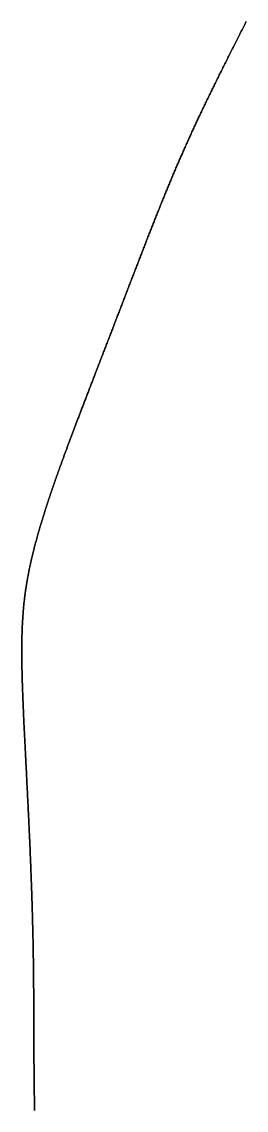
# Model space of a CAD drawing. Header units: inches. Extents: x 130170 to 284068, y 377793 to 804530.
# Drawn here: x 260670.1 to 260680.9, y 746714.1 to 746766.7 of the extents above; entities that cross this region are included whole.
import ezdxf

# ---------------------------------------------------------------- set-up
doc = ezdxf.new("R2010")
doc.units = ezdxf.units.IN
doc.header["$MEASUREMENT"] = 0
doc.layers.add('muni_il', color=7, linetype='Continuous')

msp = doc.modelspace()

# ---------------------------------------------------------------- linework, layer by layer
at = {"layer": 'muni_il'}
for points in [[(260670.714, 746714.066), (260670.714, 746714.133), (260670.713, 746714.199), (260670.712, 746714.264), (260670.711, 746714.329), (260670.71, 746714.393), (260670.709, 746714.457), (260670.708, 746714.52), (260670.708, 746714.583), (260670.707, 746714.645), (260670.706, 746714.707), (260670.705, 746714.768), (260670.704, 746714.829), (260670.704, 746714.889), (260670.703, 746714.949), (260670.702, 746715.009), (260670.701, 746715.068), (260670.701, 746715.126), (260670.7, 746715.185), (260670.699, 746715.243), (260670.699, 746715.3), (260670.698, 746715.358), (260670.697, 746715.415), (260670.697, 746715.471), (260670.696, 746715.528), (260670.695, 746715.584), (260670.695, 746715.64), (260670.694, 746715.696), (260670.694, 746715.751), (260670.693, 746715.806), (260670.693, 746715.861), (260670.692, 746715.916), (260670.692, 746715.97), (260670.691, 746716.025), (260670.691, 746716.079), (260670.69, 746716.133), (260670.69, 746716.187), (260670.689, 746716.241), (260670.689, 746716.294), (260670.688, 746716.348), (260670.688, 746716.401), (260670.688, 746716.455), (260670.687, 746716.508), (260670.687, 746716.561), (260670.687, 746716.614), (260670.686, 746716.667), (260670.686, 746716.719), (260670.686, 746716.772), (260670.685, 746716.825), (260670.685, 746716.878), (260670.685, 746716.93), (260670.684, 746716.983), (260670.684, 746717.035), (260670.684, 746717.088), (260670.683, 746717.141), (260670.683, 746717.193), (260670.683, 746717.246), (260670.683, 746717.298), (260670.683, 746717.351), (260670.682, 746717.403), (260670.682, 746717.455), (260670.682, 746717.508), (260670.682, 746717.561), (260670.681, 746717.613), (260670.681, 746717.666), (260670.681, 746717.718), (260670.681, 746717.771), (260670.681, 746717.823), (260670.68, 746717.876), (260670.68, 746717.929), (260670.68, 746717.982), (260670.68, 746718.035), (260670.68, 746718.088), (260670.68, 746718.14), (260670.679, 746718.193), (260670.679, 746718.247), (260670.679, 746718.3), (260670.679, 746718.353), (260670.679, 746718.406), (260670.679, 746718.46), (260670.678, 746718.513), (260670.678, 746718.567), (260670.678, 746718.62), (260670.678, 746718.674), (260670.678, 746718.728), (260670.678, 746718.781), (260670.677, 746718.835), (260670.677, 746718.89), (260670.677, 746718.944), (260670.677, 746718.998), (260670.676, 746719.052), (260670.676, 746719.107), (260670.676, 746719.161), (260670.676, 746719.216), (260670.676, 746719.271), (260670.675, 746719.326), (260670.675, 746719.381), (260670.675, 746719.436), (260670.674, 746719.491), (260670.674, 746719.547), (260670.674, 746719.602), (260670.674, 746719.658), (260670.673, 746719.714), (260670.673, 746719.77), (260670.673, 746719.826), (260670.672, 746719.883), (260670.672, 746719.939), (260670.671, 746719.996), (260670.671, 746720.052), (260670.671, 746720.109), (260670.67, 746720.166), (260670.67, 746720.223), (260670.669, 746720.281), (260670.669, 746720.338), (260670.668, 746720.396), (260670.668, 746720.454), (260670.667, 746720.512), (260670.667, 746720.57), (260670.666, 746720.629), (260670.665, 746720.687), (260670.665, 746720.746), (260670.664, 746720.805), (260670.663, 746720.864), (260670.663, 746720.923), (260670.662, 746720.983), (260670.661, 746721.043), (260670.66, 746721.102), (260670.66, 746721.163), (260670.659, 746721.223), (260670.658, 746721.283), (260670.657, 746721.344), (260670.656, 746721.405), (260670.655, 746721.466), (260670.654, 746721.527), (260670.653, 746721.589), (260670.652, 746721.65), (260670.651, 746721.713), (260670.65, 746721.775), (260670.649, 746721.837), (260670.648, 746721.899), (260670.647, 746721.962), (260670.646, 746722.025), (260670.645, 746722.089), (260670.644, 746722.152), (260670.642, 746722.216), (260670.641, 746722.28), (260670.64, 746722.344), (260670.638, 746722.408), (260670.637, 746722.472), (260670.636, 746722.537), (260670.634, 746722.602), (260670.633, 746722.667), (260670.631, 746722.733), (260670.63, 746722.798), (260670.628, 746722.864), (260670.627, 746722.93), (260670.625, 746722.997), (260670.623, 746723.063), (260670.622, 746723.13), (260670.62, 746723.197), (260670.618, 746723.264), (260670.616, 746723.331), (260670.615, 746723.399), (260670.613, 746723.466), (260670.611, 746723.534), (260670.609, 746723.603), (260670.607, 746723.671), (260670.605, 746723.74), (260670.603, 746723.808), (260670.601, 746723.877), (260670.599, 746723.946), (260670.597, 746724.016), (260670.595, 746724.085), (260670.593, 746724.155), (260670.591, 746724.225), (260670.588, 746724.295), (260670.586, 746724.365), (260670.584, 746724.436), (260670.581, 746724.507), (260670.579, 746724.577), (260670.577, 746724.648), (260670.574, 746724.72), (260670.572, 746724.791), (260670.569, 746724.862), (260670.567, 746724.934), (260670.564, 746725.006), (260670.562, 746725.078), (260670.559, 746725.15), (260670.556, 746725.222), (260670.554, 746725.294), (260670.551, 746725.367), (260670.549, 746725.439), (260670.546, 746725.512), (260670.543, 746725.585), (260670.54, 746725.658), (260670.537, 746725.731), (260670.535, 746725.804), (260670.532, 746725.877), (260670.529, 746725.951), (260670.526, 746726.024), (260670.523, 746726.097), (260670.52, 746726.171), (260670.517, 746726.245), (260670.514, 746726.318), (260670.511, 746726.392), (260670.508, 746726.466), (260670.505, 746726.54), (260670.501, 746726.614), (260670.498, 746726.688), (260670.495, 746726.762), (260670.492, 746726.836), (260670.489, 746726.91), (260670.486, 746726.984), (260670.482, 746727.058), (260670.479, 746727.133), (260670.476, 746727.207), (260670.472, 746727.281), (260670.469, 746727.355), (260670.466, 746727.429), (260670.462, 746727.503), (260670.459, 746727.577), (260670.456, 746727.652), (260670.452, 746727.726), (260670.449, 746727.8), (260670.445, 746727.874), (260670.442, 746727.948), (260670.439, 746728.021), (260670.435, 746728.095), (260670.432, 746728.169), (260670.428, 746728.243), (260670.425, 746728.316), (260670.421, 746728.39), (260670.418, 746728.463), (260670.414, 746728.536), (260670.411, 746728.61), (260670.407, 746728.683), (260670.403, 746728.756), (260670.4, 746728.829), (260670.396, 746728.902), (260670.393, 746728.974), (260670.389, 746729.047), (260670.386, 746729.119), (260670.382, 746729.192), (260670.378, 746729.264), (260670.375, 746729.336), (260670.371, 746729.408), (260670.368, 746729.479), (260670.364, 746729.551), (260670.361, 746729.622), (260670.357, 746729.693), (260670.353, 746729.764), (260670.35, 746729.835), (260670.346, 746729.906), (260670.343, 746729.977), (260670.339, 746730.047), (260670.336, 746730.117), (260670.332, 746730.187), (260670.329, 746730.257), (260670.325, 746730.326), (260670.321, 746730.395), (260670.318, 746730.464), (260670.315, 746730.533), (260670.311, 746730.602), (260670.308, 746730.67), (260670.304, 746730.739), (260670.301, 746730.807), (260670.297, 746730.874), (260670.294, 746730.942), (260670.29, 746731.009), (260670.287, 746731.076), (260670.284, 746731.143), (260670.28, 746731.209), (260670.277, 746731.276), (260670.274, 746731.342), (260670.27, 746731.407), (260670.267, 746731.473), (260670.264, 746731.538), (260670.26, 746731.603), (260670.257, 746731.668), (260670.254, 746731.732), (260670.251, 746731.796), (260670.247, 746731.86), (260670.244, 746731.924), (260670.241, 746731.987), (260670.238, 746732.05), (260670.235, 746732.113), (260670.232, 746732.176), (260670.229, 746732.238), (260670.226, 746732.3), (260670.223, 746732.362), (260670.22, 746732.423), (260670.217, 746732.484), (260670.214, 746732.545), (260670.211, 746732.605), (260670.208, 746732.665), (260670.205, 746732.725), (260670.203, 746732.785), (260670.2, 746732.844), (260670.197, 746732.903), (260670.194, 746732.962), (260670.192, 746733.021), (260670.189, 746733.079), (260670.186, 746733.137), (260670.184, 746733.194), (260670.181, 746733.251), (260670.179, 746733.308), (260670.176, 746733.365), (260670.174, 746733.421), (260670.171, 746733.477), (260670.169, 746733.533), (260670.167, 746733.589), (260670.164, 746733.644), (260670.162, 746733.699), (260670.16, 746733.753), (260670.157, 746733.808), (260670.155, 746733.862), (260670.153, 746733.915), (260670.151, 746733.969), (260670.149, 746734.022), (260670.147, 746734.075), (260670.145, 746734.127), (260670.143, 746734.18), (260670.141, 746734.231), (260670.139, 746734.283), (260670.137, 746734.334), (260670.135, 746734.386), (260670.134, 746734.436), (260670.132, 746734.487), (260670.13, 746734.537), (260670.129, 746734.587), (260670.127, 746734.637), (260670.125, 746734.686), (260670.124, 746734.735), (260670.122, 746734.784), (260670.121, 746734.833), (260670.12, 746734.881), (260670.118, 746734.929), (260670.117, 746734.977), (260670.116, 746735.024), (260670.114, 746735.071), (260670.113, 746735.118), (260670.112, 746735.165), (260670.111, 746735.211), (260670.11, 746735.258), (260670.109, 746735.303), (260670.108, 746735.349), (260670.107, 746735.394), (260670.106, 746735.44), (260670.105, 746735.484), (260670.104, 746735.529), (260670.104, 746735.573), (260670.103, 746735.618), (260670.102, 746735.661), (260670.102, 746735.705), (260670.101, 746735.748), (260670.1, 746735.792), (260670.1, 746735.834), (260670.099, 746735.877), (260670.099, 746735.92), (260670.099, 746735.962), (260670.099, 746736.004), (260670.098, 746736.045), (260670.098, 746736.087), (260670.098, 746736.128), (260670.098, 746736.169), (260670.098, 746736.21), (260670.098, 746736.251), (260670.098, 746736.291), (260670.098, 746736.332), (260670.098, 746736.372), (260670.098, 746736.411), (260670.098, 746736.451), (260670.099, 746736.49), (260670.099, 746736.53), (260670.099, 746736.569), (260670.1, 746736.607), (260670.1, 746736.646), (260670.101, 746736.684), (260670.101, 746736.723), (260670.102, 746736.761), (260670.103, 746736.798), (260670.103, 746736.836), (260670.104, 746736.874), (260670.105, 746736.911), (260670.106, 746736.948), (260670.107, 746736.985), (260670.108, 746737.022), (260670.109, 746737.058), (260670.11, 746737.095), (260670.111, 746737.131), (260670.112, 746737.167), (260670.113, 746737.203), (260670.114, 746737.239), (260670.116, 746737.275), (260670.117, 746737.31), (260670.118, 746737.346), (260670.12, 746737.381), (260670.121, 746737.416), (260670.123, 746737.451), (260670.124, 746737.486), (260670.126, 746737.52), (260670.128, 746737.555), (260670.129, 746737.589), (260670.131, 746737.623), (260670.133, 746737.657), (260670.135, 746737.691), (260670.137, 746737.725), (260670.139, 746737.759), (260670.141, 746737.792), (260670.143, 746737.826), (260670.145, 746737.859), (260670.147, 746737.892), (260670.15, 746737.926), (260670.152, 746737.959), (260670.154, 746737.991), (260670.157, 746738.024), (260670.159, 746738.057), (260670.162, 746738.089), (260670.164, 746738.122), (260670.167, 746738.154), (260670.169, 746738.187), (260670.172, 746738.219), (260670.175, 746738.251), (260670.178, 746738.283), (260670.18, 746738.315), (260670.183, 746738.346), (260670.186, 746738.378), (260670.189, 746738.41), (260670.192, 746738.441), (260670.195, 746738.473), (260670.199, 746738.504), (260670.202, 746738.535), (260670.205, 746738.567), (260670.208, 746738.598), (260670.212, 746738.629), (260670.215, 746738.66), (260670.219, 746738.691), (260670.222, 746738.722), (260670.226, 746738.753), (260670.229, 746738.783), (260670.233, 746738.814), (260670.237, 746738.845), (260670.241, 746738.875), (260670.244, 746738.906), (260670.248, 746738.936), (260670.252, 746738.967), (260670.256, 746738.997), (260670.26, 746739.027), (260670.264, 746739.057), (260670.268, 746739.088), (260670.273, 746739.118), (260670.277, 746739.148), (260670.281, 746739.178), (260670.285, 746739.208), (260670.29, 746739.238), (260670.294, 746739.268), (260670.299, 746739.298), (260670.303, 746739.328), (260670.308, 746739.358), (260670.312, 746739.387), (260670.317, 746739.417), (260670.322, 746739.447), (260670.327, 746739.477), (260670.331, 746739.507), (260670.336, 746739.536), (260670.341, 746739.566), (260670.346, 746739.596), (260670.351, 746739.625), (260670.356, 746739.655), (260670.361, 746739.684), (260670.367, 746739.714), (260670.372, 746739.744), (260670.377, 746739.773), (260670.382, 746739.803), (260670.388, 746739.832), (260670.393, 746739.862), (260670.399, 746739.891), (260670.404, 746739.921), (260670.41, 746739.95), (260670.416, 746739.979), (260670.421, 746740.009), (260670.427, 746740.038), (260670.433, 746740.068), (260670.439, 746740.097), (260670.444, 746740.127), (260670.45, 746740.156), (260670.456, 746740.186), (260670.462, 746740.215), (260670.469, 746740.245), (260670.475, 746740.274), (260670.481, 746740.304), (260670.487, 746740.333), (260670.493, 746740.363), (260670.5, 746740.392), (260670.506, 746740.422), (260670.513, 746740.451), (260670.519, 746740.481), (260670.526, 746740.51), (260670.532, 746740.54), (260670.539, 746740.569), (260670.545, 746740.599), (260670.552, 746740.629), (260670.559, 746740.658), (260670.566, 746740.688), (260670.573, 746740.718), (260670.58, 746740.747), (260670.586, 746740.777), (260670.594, 746740.807), (260670.601, 746740.836), (260670.608, 746740.866), (260670.615, 746740.896), (260670.622, 746740.926), (260670.629, 746740.956), (260670.637, 746740.985), (260670.644, 746741.015), (260670.651, 746741.045), (260670.659, 746741.075), (260670.666, 746741.105), (260670.674, 746741.135), (260670.681, 746741.165), (260670.689, 746741.195), (260670.697, 746741.225), (260670.704, 746741.255), (260670.712, 746741.285), (260670.72, 746741.316), (260670.728, 746741.346), (260670.736, 746741.376), (260670.744, 746741.406), (260670.752, 746741.437), (260670.76, 746741.467), (260670.768, 746741.497), (260670.776, 746741.528), (260670.785, 746741.558), (260670.793, 746741.589), (260670.801, 746741.619), (260670.809, 746741.65), (260670.818, 746741.68), (260670.826, 746741.711), (260670.835, 746741.742), (260670.843, 746741.772), (260670.852, 746741.803), (260670.861, 746741.834), (260670.869, 746741.865), (260670.878, 746741.896), (260670.887, 746741.927), (260670.896, 746741.958), (260670.904, 746741.989), (260670.913, 746742.02), (260670.922, 746742.051), (260670.931, 746742.082), (260670.94, 746742.113), (260670.949, 746742.144), (260670.959, 746742.176), (260670.968, 746742.207), (260670.977, 746742.238), (260670.986, 746742.27), (260670.996, 746742.301), (260671.005, 746742.333), (260671.014, 746742.364), (260671.024, 746742.396), (260671.033, 746742.428), (260671.043, 746742.459), (260671.053, 746742.491), (260671.062, 746742.523), (260671.072, 746742.555), (260671.082, 746742.587), (260671.092, 746742.619), (260671.101, 746742.651), (260671.111, 746742.683), (260671.121, 746742.715), (260671.131, 746742.747), (260671.141, 746742.779), (260671.151, 746742.812), (260671.161, 746742.844), (260671.172, 746742.877), (260671.182, 746742.909), (260671.192, 746742.942), (260671.202, 746742.974), (260671.213, 746743.007), (260671.223, 746743.04), (260671.234, 746743.072), (260671.244, 746743.105), (260671.255, 746743.138), (260671.265, 746743.171), (260671.276, 746743.204), (260671.287, 746743.237), (260671.297, 746743.27), (260671.308, 746743.304), (260671.319, 746743.337), (260671.33, 746743.37), (260671.341, 746743.404), (260671.352, 746743.437), (260671.363, 746743.471), (260671.374, 746743.504), (260671.385, 746743.538), (260671.396, 746743.572), (260671.408, 746743.606), (260671.419, 746743.64), (260671.43, 746743.674), (260671.442, 746743.708), (260671.453, 746743.742), (260671.464, 746743.776), (260671.476, 746743.81), (260671.488, 746743.845), (260671.499, 746743.879), (260671.511, 746743.914), (260671.523, 746743.948), (260671.535, 746743.983), (260671.546, 746744.018), (260671.558, 746744.052), (260671.57, 746744.087), (260671.582, 746744.122), (260671.594, 746744.157), (260671.606, 746744.192), (260671.619, 746744.228), (260671.631, 746744.263), (260671.643, 746744.298), (260671.655, 746744.334), (260671.668, 746744.369), (260671.68, 746744.405), (260671.693, 746744.441), (260671.705, 746744.477), (260671.718, 746744.513), (260671.73, 746744.549), (260671.743, 746744.585), (260671.756, 746744.621), (260671.769, 746744.657), (260671.781, 746744.694), (260671.794, 746744.73), (260671.807, 746744.767), (260671.82, 746744.803), (260671.833, 746744.84), (260671.846, 746744.877), (260671.86, 746744.914), (260671.873, 746744.951), (260671.886, 746744.988), (260671.9, 746745.026), (260671.913, 746745.063), (260671.926, 746745.1), (260671.94, 746745.138), (260671.954, 746745.176), (260671.967, 746745.213), (260671.981, 746745.251), (260671.995, 746745.289), (260672.008, 746745.327), (260672.022, 746745.366), (260672.036, 746745.404), (260672.05, 746745.443), (260672.064, 746745.481), (260672.078, 746745.52), (260672.093, 746745.559), (260672.107, 746745.598), (260672.121, 746745.637), (260672.135, 746745.676), (260672.15, 746745.715), (260672.164, 746745.754), (260672.179, 746745.794), (260672.194, 746745.833), (260672.208, 746745.873), (260672.223, 746745.913), (260672.238, 746745.953), (260672.253, 746745.993), (260672.267, 746746.033), (260672.282, 746746.074), (260672.297, 746746.114), (260672.313, 746746.155), (260672.328, 746746.196), (260672.343, 746746.237), (260672.358, 746746.277), (260672.374, 746746.319), (260672.389, 746746.36), (260672.404, 746746.401), (260672.42, 746746.443), (260672.436, 746746.485), (260672.451, 746746.526), (260672.467, 746746.568), (260672.483, 746746.61), (260672.499, 746746.653), (260672.515, 746746.695), (260672.531, 746746.737), (260672.547, 746746.78), (260672.563, 746746.823), (260672.579, 746746.866), (260672.595, 746746.909), (260672.611, 746746.952), (260672.628, 746746.995), (260672.644, 746747.039), (260672.661, 746747.082), (260672.677, 746747.126), (260672.694, 746747.17), (260672.711, 746747.214), (260672.728, 746747.258), (260672.744, 746747.303), (260672.761, 746747.347), (260672.778, 746747.392), (260672.795, 746747.436), (260672.812, 746747.481), (260672.83, 746747.526), (260672.847, 746747.572), (260672.864, 746747.617), (260672.881, 746747.662), (260672.899, 746747.708), (260672.916, 746747.754), (260672.934, 746747.8), (260672.951, 746747.846), (260672.969, 746747.892), (260672.987, 746747.938), (260673.004, 746747.985), (260673.022, 746748.032), (260673.04, 746748.078), (260673.058, 746748.125), (260673.076, 746748.172), (260673.094, 746748.22), (260673.113, 746748.267), (260673.131, 746748.315), (260673.149, 746748.362), (260673.168, 746748.41), (260673.186, 746748.458), (260673.204, 746748.506), (260673.223, 746748.554), (260673.242, 746748.603), (260673.26, 746748.651), (260673.279, 746748.7), (260673.298, 746748.749), (260673.317, 746748.798), (260673.335, 746748.847), (260673.354, 746748.896), (260673.373, 746748.946), (260673.392, 746748.995), (260673.412, 746749.045), (260673.431, 746749.095), (260673.45, 746749.145), (260673.469, 746749.195), (260673.489, 746749.245), (260673.508, 746749.295), (260673.527, 746749.346), (260673.547, 746749.397), (260673.566, 746749.447), (260673.586, 746749.498), (260673.606, 746749.549), (260673.626, 746749.6), (260673.645, 746749.652), (260673.665, 746749.703), (260673.685, 746749.755), (260673.705, 746749.806), (260673.725, 746749.858), (260673.745, 746749.91), (260673.765, 746749.962), (260673.785, 746750.014), (260673.805, 746750.067), (260673.825, 746750.119), (260673.846, 746750.172), (260673.866, 746750.224), (260673.886, 746750.277), (260673.907, 746750.33), (260673.927, 746750.383), (260673.948, 746750.436), (260673.968, 746750.489), (260673.989, 746750.543), (260674.009, 746750.596), (260674.03, 746750.649), (260674.05, 746750.703), (260674.071, 746750.757), (260674.092, 746750.811), (260674.113, 746750.865), (260674.134, 746750.919), (260674.154, 746750.973), (260674.175, 746751.027), (260674.196, 746751.081), (260674.217, 746751.136), (260674.238, 746751.19), (260674.259, 746751.245), (260674.28, 746751.299), (260674.301, 746751.354), (260674.322, 746751.409), (260674.344, 746751.464), (260674.365, 746751.519), (260674.386, 746751.574), (260674.407, 746751.629), (260674.428, 746751.684), (260674.45, 746751.739), (260674.471, 746751.795), (260674.492, 746751.85), (260674.514, 746751.906), (260674.535, 746751.961), (260674.556, 746752.016), (260674.578, 746752.072), (260674.599, 746752.128), (260674.621, 746752.184), (260674.642, 746752.239), (260674.663, 746752.295), (260674.685, 746752.351), (260674.707, 746752.407), (260674.728, 746752.463), (260674.749, 746752.519), (260674.771, 746752.575), (260674.793, 746752.631), (260674.814, 746752.687), (260674.836, 746752.743), (260674.857, 746752.799), (260674.879, 746752.856), (260674.901, 746752.912), (260674.922, 746752.968), (260674.944, 746753.024), (260674.966, 746753.081), (260674.987, 746753.137), (260675.009, 746753.193), (260675.03, 746753.249), (260675.052, 746753.306), (260675.074, 746753.362), (260675.095, 746753.418), (260675.117, 746753.475), (260675.139, 746753.531), (260675.16, 746753.587), (260675.182, 746753.644), (260675.204, 746753.7), (260675.225, 746753.756), (260675.247, 746753.813), (260675.269, 746753.869), (260675.29, 746753.925), (260675.312, 746753.982), (260675.334, 746754.038), (260675.355, 746754.094), (260675.377, 746754.15), (260675.399, 746754.206), (260675.42, 746754.263), (260675.442, 746754.319), (260675.463, 746754.375), (260675.485, 746754.431), (260675.507, 746754.487), (260675.528, 746754.543), (260675.55, 746754.599), (260675.571, 746754.655), (260675.593, 746754.711), (260675.614, 746754.767), (260675.636, 746754.823), (260675.657, 746754.879), (260675.679, 746754.934), (260675.701, 746754.99), (260675.722, 746755.046), (260675.743, 746755.101), (260675.765, 746755.157), (260675.786, 746755.212), (260675.808, 746755.268), (260675.829, 746755.323), (260675.851, 746755.379), (260675.872, 746755.434), (260675.894, 746755.489), (260675.915, 746755.544), (260675.936, 746755.599), (260675.958, 746755.654), (260675.979, 746755.709), (260676, 746755.764), (260676.022, 746755.819), (260676.043, 746755.874), (260676.064, 746755.929), (260676.086, 746755.983), (260676.107, 746756.038), (260676.128, 746756.092), (260676.149, 746756.147), (260676.171, 746756.201), (260676.192, 746756.256), (260676.213, 746756.31), (260676.234, 746756.364), (260676.255, 746756.418), (260676.277, 746756.472), (260676.298, 746756.526), (260676.319, 746756.58), (260676.34, 746756.634), (260676.361, 746756.688), (260676.382, 746756.741), (260676.403, 746756.795), (260676.424, 746756.848), (260676.445, 746756.902), (260676.467, 746756.955), (260676.488, 746757.008), (260676.509, 746757.062), (260676.53, 746757.115), (260676.551, 746757.168), (260676.572, 746757.221), (260676.593, 746757.274), (260676.614, 746757.326), (260676.635, 746757.379), (260676.656, 746757.432), (260676.677, 746757.484), (260676.698, 746757.537), (260676.719, 746757.589), (260676.74, 746757.642), (260676.761, 746757.694), (260676.782, 746757.746), (260676.803, 746757.798), (260676.824, 746757.851), (260676.845, 746757.903), (260676.866, 746757.955), (260676.887, 746758.007), (260676.908, 746758.058), (260676.929, 746758.11), (260676.95, 746758.162), (260676.971, 746758.214), (260676.992, 746758.265), (260677.013, 746758.317), (260677.034, 746758.368), (260677.055, 746758.42), (260677.076, 746758.471), (260677.097, 746758.522), (260677.118, 746758.573), (260677.139, 746758.625), (260677.16, 746758.676), (260677.182, 746758.727), (260677.203, 746758.778), (260677.224, 746758.829), (260677.245, 746758.88), (260677.266, 746758.931), (260677.288, 746758.982), (260677.309, 746759.033), (260677.33, 746759.083), (260677.351, 746759.134), (260677.373, 746759.185), (260677.394, 746759.236), (260677.415, 746759.286), (260677.437, 746759.337), (260677.458, 746759.387), (260677.48, 746759.438), (260677.501, 746759.489), (260677.523, 746759.539), (260677.544, 746759.59), (260677.566, 746759.64), (260677.588, 746759.691), (260677.609, 746759.741), (260677.631, 746759.791), (260677.653, 746759.842), (260677.674, 746759.892), (260677.696, 746759.943), (260677.718, 746759.993), (260677.74, 746760.044), (260677.762, 746760.094), (260677.784, 746760.145), (260677.806, 746760.195), (260677.828, 746760.246), (260677.851, 746760.296), (260677.873, 746760.347), (260677.895, 746760.397), (260677.918, 746760.448), (260677.94, 746760.498), (260677.962, 746760.549), (260677.985, 746760.599), (260678.008, 746760.65), (260678.03, 746760.701), (260678.053, 746760.751), (260678.076, 746760.802), (260678.099, 746760.853), (260678.121, 746760.904), (260678.144, 746760.955), (260678.168, 746761.006), (260678.191, 746761.057), (260678.214, 746761.108), (260678.237, 746761.159), (260678.26, 746761.21), (260678.284, 746761.261), (260678.307, 746761.312), (260678.331, 746761.364), (260678.355, 746761.415), (260678.378, 746761.467), (260678.402, 746761.518), (260678.426, 746761.57), (260678.45, 746761.622), (260678.474, 746761.674), (260678.498, 746761.726), (260678.523, 746761.778), (260678.547, 746761.83), (260678.571, 746761.882), (260678.596, 746761.934), (260678.621, 746761.987), (260678.645, 746762.039), (260678.67, 746762.092), (260678.695, 746762.145), (260678.72, 746762.197), (260678.745, 746762.25), (260678.77, 746762.303), (260678.796, 746762.357), (260678.821, 746762.41), (260678.847, 746762.463), (260678.872, 746762.517), (260678.898, 746762.571), (260678.924, 746762.625), (260678.95, 746762.679), (260678.976, 746762.733), (260679.002, 746762.787), (260679.028, 746762.841), (260679.055, 746762.896), (260679.081, 746762.951), (260679.108, 746763.005), (260679.135, 746763.06), (260679.162, 746763.116), (260679.189, 746763.171), (260679.216, 746763.226), (260679.243, 746763.282), (260679.27, 746763.338), (260679.298, 746763.394), (260679.325, 746763.45), (260679.353, 746763.506), (260679.381, 746763.563), (260679.408, 746763.62), (260679.436, 746763.677), (260679.465, 746763.734), (260679.493, 746763.791), (260679.521, 746763.848), (260679.55, 746763.906), (260679.579, 746763.964), (260679.607, 746764.022), (260679.636, 746764.08), (260679.665, 746764.138), (260679.695, 746764.197), (260679.724, 746764.256), (260679.753, 746764.315), (260679.783, 746764.374), (260679.813, 746764.434), (260679.842, 746764.493), (260679.872, 746764.553), (260679.902, 746764.613), (260679.933, 746764.674), (260679.963, 746764.734), (260679.993, 746764.795), (260680.024, 746764.856), (260680.055, 746764.917), (260680.086, 746764.978), (260680.117, 746765.04), (260680.148, 746765.102), (260680.179, 746765.164), (260680.21, 746765.226), (260680.242, 746765.289), (260680.274, 746765.352), (260680.305, 746765.415), (260680.338, 746765.478), (260680.37, 746765.542), (260680.402, 746765.605), (260680.434, 746765.67), (260680.467, 746765.734), (260680.499, 746765.798), (260680.532, 746765.863), (260680.565, 746765.928), (260680.598, 746765.993), (260680.631, 746766.059), (260680.665, 746766.125), (260680.698, 746766.191), (260680.732, 746766.257), (260680.765, 746766.324), (260680.799, 746766.391), (260680.833, 746766.458), (260680.867, 746766.525), (260680.901, 746766.593), (260680.936, 746766.661)], [(260680.936, 746766.661), (260680.901, 746766.593), (260680.867, 746766.525), (260680.833, 746766.458), (260680.799, 746766.391), (260680.765, 746766.324), (260680.732, 746766.257), (260680.698, 746766.191), (260680.665, 746766.125), (260680.631, 746766.059), (260680.598, 746765.993), (260680.565, 746765.928), (260680.532, 746765.863), (260680.499, 746765.798), (260680.467, 746765.734), (260680.434, 746765.67), (260680.402, 746765.605), (260680.37, 746765.542), (260680.338, 746765.478), (260680.305, 746765.415), (260680.274, 746765.352), (260680.242, 746765.289), (260680.21, 746765.226), (260680.179, 746765.164), (260680.148, 746765.102), (260680.117, 746765.04), (260680.086, 746764.978), (260680.055, 746764.917), (260680.024, 746764.856), (260679.993, 746764.795), (260679.963, 746764.734), (260679.933, 746764.674), (260679.902, 746764.613), (260679.872, 746764.553), (260679.842, 746764.493), (260679.813, 746764.434), (260679.783, 746764.374), (260679.753, 746764.315), (260679.724, 746764.256), (260679.695, 746764.197), (260679.665, 746764.138), (260679.636, 746764.08), (260679.607, 746764.022), (260679.579, 746763.964), (260679.55, 746763.906), (260679.521, 746763.848), (260679.493, 746763.791), (260679.465, 746763.734), (260679.436, 746763.677), (260679.408, 746763.62), (260679.381, 746763.563), (260679.353, 746763.506), (260679.325, 746763.45), (260679.298, 746763.394), (260679.27, 746763.338), (260679.243, 746763.282), (260679.216, 746763.226), (260679.189, 746763.171), (260679.162, 746763.116), (260679.135, 746763.06), (260679.108, 746763.005), (260679.081, 746762.951), (260679.055, 746762.896), (260679.028, 746762.841), (260679.002, 746762.787), (260678.976, 746762.733), (260678.95, 746762.679), (260678.924, 746762.625), (260678.898, 746762.571), (260678.872, 746762.517), (260678.847, 746762.463), (260678.821, 746762.41), (260678.796, 746762.357), (260678.77, 746762.303), (260678.745, 746762.25), (260678.72, 746762.197), (260678.695, 746762.145), (260678.67, 746762.092), (260678.645, 746762.039), (260678.621, 746761.987), (260678.596, 746761.934), (260678.571, 746761.882), (260678.547, 746761.83), (260678.523, 746761.778), (260678.498, 746761.726), (260678.474, 746761.674), (260678.45, 746761.622), (260678.426, 746761.57), (260678.402, 746761.518), (260678.378, 746761.467), (260678.355, 746761.415), (260678.331, 746761.364), (260678.307, 746761.312), (260678.284, 746761.261), (260678.26, 746761.21), (260678.237, 746761.159), (260678.214, 746761.108), (260678.191, 746761.057), (260678.168, 746761.006), (260678.144, 746760.955), (260678.121, 746760.904), (260678.099, 746760.853), (260678.076, 746760.802), (260678.053, 746760.751), (260678.03, 746760.701), (260678.008, 746760.65), (260677.985, 746760.599), (260677.962, 746760.549), (260677.94, 746760.498), (260677.918, 746760.448), (260677.895, 746760.397), (260677.873, 746760.347), (260677.851, 746760.296), (260677.828, 746760.246), (260677.806, 746760.195), (260677.784, 746760.145), (260677.762, 746760.094), (260677.74, 746760.044), (260677.718, 746759.993), (260677.696, 746759.943), (260677.674, 746759.892), (260677.653, 746759.842), (260677.631, 746759.791), (260677.609, 746759.741), (260677.588, 746759.691), (260677.566, 746759.64), (260677.544, 746759.59), (260677.523, 746759.539), (260677.501, 746759.489), (260677.48, 746759.438), (260677.458, 746759.387), (260677.437, 746759.337), (260677.415, 746759.286), (260677.394, 746759.236), (260677.373, 746759.185), (260677.351, 746759.134), (260677.33, 746759.083), (260677.309, 746759.033), (260677.288, 746758.982), (260677.266, 746758.931), (260677.245, 746758.88), (260677.224, 746758.829), (260677.203, 746758.778), (260677.182, 746758.727), (260677.16, 746758.676), (260677.139, 746758.625), (260677.118, 746758.573), (260677.097, 746758.522), (260677.076, 746758.471), (260677.055, 746758.42), (260677.034, 746758.368), (260677.013, 746758.317), (260676.992, 746758.265), (260676.971, 746758.214), (260676.95, 746758.162), (260676.929, 746758.11), (260676.908, 746758.058), (260676.887, 746758.007), (260676.866, 746757.955), (260676.845, 746757.903), (260676.824, 746757.851), (260676.803, 746757.798), (260676.782, 746757.746), (260676.761, 746757.694), (260676.74, 746757.642), (260676.719, 746757.589), (260676.698, 746757.537), (260676.677, 746757.484), (260676.656, 746757.432), (260676.635, 746757.379), (260676.614, 746757.326), (260676.593, 746757.274), (260676.572, 746757.221), (260676.551, 746757.168), (260676.53, 746757.115), (260676.509, 746757.062), (260676.488, 746757.008), (260676.467, 746756.955), (260676.445, 746756.902), (260676.424, 746756.848), (260676.403, 746756.795), (260676.382, 746756.741), (260676.361, 746756.688), (260676.34, 746756.634), (260676.319, 746756.58), (260676.298, 746756.526), (260676.277, 746756.472), (260676.255, 746756.418), (260676.234, 746756.364), (260676.213, 746756.31), (260676.192, 746756.256), (260676.171, 746756.201), (260676.149, 746756.147), (260676.128, 746756.092), (260676.107, 746756.038), (260676.086, 746755.983), (260676.064, 746755.929), (260676.043, 746755.874), (260676.022, 746755.819), (260676, 746755.764), (260675.979, 746755.709), (260675.958, 746755.654), (260675.936, 746755.599), (260675.915, 746755.544), (260675.894, 746755.489), (260675.872, 746755.434), (260675.851, 746755.379), (260675.829, 746755.323), (260675.808, 746755.268), (260675.786, 746755.212), (260675.765, 746755.157), (260675.743, 746755.101), (260675.722, 746755.046), (260675.701, 746754.99), (260675.679, 746754.934), (260675.657, 746754.879), (260675.636, 746754.823), (260675.614, 746754.767), (260675.593, 746754.711), (260675.571, 746754.655), (260675.55, 746754.599), (260675.528, 746754.543), (260675.507, 746754.487), (260675.485, 746754.431), (260675.463, 746754.375), (260675.442, 746754.319), (260675.42, 746754.263), (260675.399, 746754.206), (260675.377, 746754.15), (260675.355, 746754.094), (260675.334, 746754.038), (260675.312, 746753.982), (260675.29, 746753.925), (260675.269, 746753.869), (260675.247, 746753.813), (260675.225, 746753.756), (260675.204, 746753.7), (260675.182, 746753.644), (260675.16, 746753.587), (260675.139, 746753.531), (260675.117, 746753.475), (260675.095, 746753.418), (260675.074, 746753.362), (260675.052, 746753.306), (260675.03, 746753.249), (260675.009, 746753.193), (260674.987, 746753.137), (260674.966, 746753.081), (260674.944, 746753.024), (260674.922, 746752.968), (260674.901, 746752.912), (260674.879, 746752.856), (260674.857, 746752.799), (260674.836, 746752.743), (260674.814, 746752.687), (260674.793, 746752.631), (260674.771, 746752.575), (260674.749, 746752.519), (260674.728, 746752.463), (260674.707, 746752.407), (260674.685, 746752.351), (260674.663, 746752.295), (260674.642, 746752.239), (260674.621, 746752.184), (260674.599, 746752.128), (260674.578, 746752.072), (260674.556, 746752.016), (260674.535, 746751.961), (260674.514, 746751.906), (260674.492, 746751.85), (260674.471, 746751.795), (260674.45, 746751.739), (260674.428, 746751.684), (260674.407, 746751.629), (260674.386, 746751.574), (260674.365, 746751.519), (260674.344, 746751.464), (260674.322, 746751.409), (260674.301, 746751.354), (260674.28, 746751.299), (260674.259, 746751.245), (260674.238, 746751.19), (260674.217, 746751.136), (260674.196, 746751.081), (260674.175, 746751.027), (260674.154, 746750.973), (260674.134, 746750.919), (260674.113, 746750.865), (260674.092, 746750.811), (260674.071, 746750.757), (260674.05, 746750.703), (260674.03, 746750.649), (260674.009, 746750.596), (260673.989, 746750.543), (260673.968, 746750.489), (260673.948, 746750.436), (260673.927, 746750.383), (260673.907, 746750.33), (260673.886, 746750.277), (260673.866, 746750.224), (260673.846, 746750.172), (260673.825, 746750.119), (260673.805, 746750.067), (260673.785, 746750.014), (260673.765, 746749.962), (260673.745, 746749.91), (260673.725, 746749.858), (260673.705, 746749.806), (260673.685, 746749.755), (260673.665, 746749.703), (260673.645, 746749.652), (260673.626, 746749.6), (260673.606, 746749.549), (260673.586, 746749.498), (260673.566, 746749.447), (260673.547, 746749.397), (260673.527, 746749.346), (260673.508, 746749.295), (260673.489, 746749.245), (260673.469, 746749.195), (260673.45, 746749.145), (260673.431, 746749.095), (260673.412, 746749.045), (260673.392, 746748.995), (260673.373, 746748.946), (260673.354, 746748.896), (260673.335, 746748.847), (260673.317, 746748.798), (260673.298, 746748.749), (260673.279, 746748.7), (260673.26, 746748.651), (260673.242, 746748.603), (260673.223, 746748.554), (260673.204, 746748.506), (260673.186, 746748.458), (260673.168, 746748.41), (260673.149, 746748.362), (260673.131, 746748.315), (260673.113, 746748.267), (260673.094, 746748.22), (260673.076, 746748.172), (260673.058, 746748.125), (260673.04, 746748.078), (260673.022, 746748.032), (260673.004, 746747.985), (260672.987, 746747.938), (260672.969, 746747.892), (260672.951, 746747.846), (260672.934, 746747.8), (260672.916, 746747.754), (260672.899, 746747.708), (260672.881, 746747.662), (260672.864, 746747.617), (260672.847, 746747.572), (260672.83, 746747.526), (260672.812, 746747.481), (260672.795, 746747.436), (260672.778, 746747.392), (260672.761, 746747.347), (260672.744, 746747.303), (260672.728, 746747.258), (260672.711, 746747.214), (260672.694, 746747.17), (260672.677, 746747.126), (260672.661, 746747.082), (260672.644, 746747.039), (260672.628, 746746.995), (260672.611, 746746.952), (260672.595, 746746.909), (260672.579, 746746.866), (260672.563, 746746.823), (260672.547, 746746.78), (260672.531, 746746.737), (260672.515, 746746.695), (260672.499, 746746.653), (260672.483, 746746.61), (260672.467, 746746.568), (260672.451, 746746.526), (260672.436, 746746.485), (260672.42, 746746.443), (260672.404, 746746.401), (260672.389, 746746.36), (260672.374, 746746.319), (260672.358, 746746.277), (260672.343, 746746.237), (260672.328, 746746.196), (260672.313, 746746.155), (260672.297, 746746.114), (260672.282, 746746.074), (260672.267, 746746.033), (260672.253, 746745.993), (260672.238, 746745.953), (260672.223, 746745.913), (260672.208, 746745.873), (260672.194, 746745.833), (260672.179, 746745.794), (260672.164, 746745.754), (260672.15, 746745.715), (260672.135, 746745.676), (260672.121, 746745.637), (260672.107, 746745.598), (260672.093, 746745.559), (260672.078, 746745.52), (260672.064, 746745.481), (260672.05, 746745.443), (260672.036, 746745.404), (260672.022, 746745.366), (260672.008, 746745.327), (260671.995, 746745.289), (260671.981, 746745.251), (260671.967, 746745.213), (260671.954, 746745.176), (260671.94, 746745.138), (260671.926, 746745.1), (260671.913, 746745.063), (260671.9, 746745.026), (260671.886, 746744.988), (260671.873, 746744.951), (260671.86, 746744.914), (260671.846, 746744.877), (260671.833, 746744.84), (260671.82, 746744.803), (260671.807, 746744.767), (260671.794, 746744.73), (260671.781, 746744.694), (260671.769, 746744.657), (260671.756, 746744.621), (260671.743, 746744.585), (260671.73, 746744.549), (260671.718, 746744.513), (260671.705, 746744.477), (260671.693, 746744.441), (260671.68, 746744.405), (260671.668, 746744.369), (260671.655, 746744.334), (260671.643, 746744.298), (260671.631, 746744.263), (260671.619, 746744.228), (260671.606, 746744.192), (260671.594, 746744.157), (260671.582, 746744.122), (260671.57, 746744.087), (260671.558, 746744.052), (260671.546, 746744.018), (260671.535, 746743.983), (260671.523, 746743.948), (260671.511, 746743.914), (260671.499, 746743.879), (260671.488, 746743.845), (260671.476, 746743.81), (260671.464, 746743.776), (260671.453, 746743.742), (260671.442, 746743.708), (260671.43, 746743.674), (260671.419, 746743.64), (260671.408, 746743.606), (260671.396, 746743.572), (260671.385, 746743.538), (260671.374, 746743.504), (260671.363, 746743.471), (260671.352, 746743.437), (260671.341, 746743.404), (260671.33, 746743.37), (260671.319, 746743.337), (260671.308, 746743.304), (260671.297, 746743.27), (260671.287, 746743.237), (260671.276, 746743.204), (260671.265, 746743.171), (260671.255, 746743.138), (260671.244, 746743.105), (260671.234, 746743.072), (260671.223, 746743.04), (260671.213, 746743.007), (260671.202, 746742.974), (260671.192, 746742.942), (260671.182, 746742.909), (260671.172, 746742.877), (260671.161, 746742.844), (260671.151, 746742.812), (260671.141, 746742.779), (260671.131, 746742.747), (260671.121, 746742.715), (260671.111, 746742.683), (260671.101, 746742.651), (260671.092, 746742.619), (260671.082, 746742.587), (260671.072, 746742.555), (260671.062, 746742.523), (260671.053, 746742.491), (260671.043, 746742.459), (260671.033, 746742.428), (260671.024, 746742.396), (260671.014, 746742.364), (260671.005, 746742.333), (260670.996, 746742.301), (260670.986, 746742.27), (260670.977, 746742.238), (260670.968, 746742.207), (260670.959, 746742.176), (260670.949, 746742.144), (260670.94, 746742.113), (260670.931, 746742.082), (260670.922, 746742.051), (260670.913, 746742.02), (260670.904, 746741.989), (260670.896, 746741.958), (260670.887, 746741.927), (260670.878, 746741.896), (260670.869, 746741.865), (260670.861, 746741.834), (260670.852, 746741.803), (260670.843, 746741.772), (260670.835, 746741.742), (260670.826, 746741.711), (260670.818, 746741.68), (260670.809, 746741.65), (260670.801, 746741.619), (260670.793, 746741.589), (260670.785, 746741.558), (260670.776, 746741.528), (260670.768, 746741.497), (260670.76, 746741.467), (260670.752, 746741.437), (260670.744, 746741.406), (260670.736, 746741.376), (260670.728, 746741.346), (260670.72, 746741.316), (260670.712, 746741.285), (260670.704, 746741.255), (260670.697, 746741.225), (260670.689, 746741.195), (260670.681, 746741.165), (260670.674, 746741.135), (260670.666, 746741.105), (260670.659, 746741.075), (260670.651, 746741.045), (260670.644, 746741.015), (260670.637, 746740.985), (260670.629, 746740.956), (260670.622, 746740.926), (260670.615, 746740.896), (260670.608, 746740.866), (260670.601, 746740.836), (260670.594, 746740.807), (260670.586, 746740.777), (260670.58, 746740.747), (260670.573, 746740.718), (260670.566, 746740.688), (260670.559, 746740.658), (260670.552, 746740.629), (260670.545, 746740.599), (260670.539, 746740.569), (260670.532, 746740.54), (260670.526, 746740.51), (260670.519, 746740.481), (260670.513, 746740.451), (260670.506, 746740.422), (260670.5, 746740.392), (260670.493, 746740.363), (260670.487, 746740.333), (260670.481, 746740.304), (260670.475, 746740.274), (260670.469, 746740.245), (260670.462, 746740.215), (260670.456, 746740.186), (260670.45, 746740.156), (260670.444, 746740.127), (260670.439, 746740.097), (260670.433, 746740.068), (260670.427, 746740.038), (260670.421, 746740.009), (260670.416, 746739.979), (260670.41, 746739.95), (260670.404, 746739.921), (260670.399, 746739.891), (260670.393, 746739.862), (260670.388, 746739.832), (260670.382, 746739.803), (260670.377, 746739.773), (260670.372, 746739.744), (260670.367, 746739.714), (260670.361, 746739.684), (260670.356, 746739.655), (260670.351, 746739.625), (260670.346, 746739.596), (260670.341, 746739.566), (260670.336, 746739.536), (260670.331, 746739.507), (260670.327, 746739.477), (260670.322, 746739.447), (260670.317, 746739.417), (260670.312, 746739.387), (260670.308, 746739.358), (260670.303, 746739.328), (260670.299, 746739.298), (260670.294, 746739.268), (260670.29, 746739.238), (260670.285, 746739.208), (260670.281, 746739.178), (260670.277, 746739.148), (260670.273, 746739.118), (260670.268, 746739.088), (260670.264, 746739.057), (260670.26, 746739.027), (260670.256, 746738.997), (260670.252, 746738.967), (260670.248, 746738.936), (260670.244, 746738.906), (260670.241, 746738.875), (260670.237, 746738.845), (260670.233, 746738.814), (260670.229, 746738.783), (260670.226, 746738.753), (260670.222, 746738.722), (260670.219, 746738.691), (260670.215, 746738.66), (260670.212, 746738.629), (260670.208, 746738.598), (260670.205, 746738.567), (260670.202, 746738.535), (260670.199, 746738.504), (260670.195, 746738.473), (260670.192, 746738.441), (260670.189, 746738.41), (260670.186, 746738.378), (260670.183, 746738.346), (260670.18, 746738.315), (260670.178, 746738.283), (260670.175, 746738.251), (260670.172, 746738.219), (260670.169, 746738.187), (260670.167, 746738.154), (260670.164, 746738.122), (260670.162, 746738.089), (260670.159, 746738.057), (260670.157, 746738.024), (260670.154, 746737.991), (260670.152, 746737.959), (260670.15, 746737.926), (260670.147, 746737.892), (260670.145, 746737.859), (260670.143, 746737.826), (260670.141, 746737.792), (260670.139, 746737.759), (260670.137, 746737.725), (260670.135, 746737.691), (260670.133, 746737.657), (260670.131, 746737.623), (260670.129, 746737.589), (260670.128, 746737.555), (260670.126, 746737.52), (260670.124, 746737.486), (260670.123, 746737.451), (260670.121, 746737.416), (260670.12, 746737.381), (260670.118, 746737.346), (260670.117, 746737.31), (260670.116, 746737.275), (260670.114, 746737.239), (260670.113, 746737.203), (260670.112, 746737.167), (260670.111, 746737.131), (260670.11, 746737.095), (260670.109, 746737.058), (260670.108, 746737.022), (260670.107, 746736.985), (260670.106, 746736.948), (260670.105, 746736.911), (260670.104, 746736.874), (260670.103, 746736.836), (260670.103, 746736.798), (260670.102, 746736.761), (260670.101, 746736.723), (260670.101, 746736.684), (260670.1, 746736.646), (260670.1, 746736.607), (260670.099, 746736.569), (260670.099, 746736.53), (260670.099, 746736.49), (260670.098, 746736.451), (260670.098, 746736.411), (260670.098, 746736.372), (260670.098, 746736.332), (260670.098, 746736.291), (260670.098, 746736.251), (260670.098, 746736.21), (260670.098, 746736.169), (260670.098, 746736.128), (260670.098, 746736.087), (260670.098, 746736.045), (260670.099, 746736.004), (260670.099, 746735.962), (260670.099, 746735.92), (260670.099, 746735.877), (260670.1, 746735.834), (260670.1, 746735.792), (260670.101, 746735.748), (260670.102, 746735.705), (260670.102, 746735.661), (260670.103, 746735.618), (260670.104, 746735.573), (260670.104, 746735.529), (260670.105, 746735.484), (260670.106, 746735.44), (260670.107, 746735.394), (260670.108, 746735.349), (260670.109, 746735.303), (260670.11, 746735.258), (260670.111, 746735.211), (260670.112, 746735.165), (260670.113, 746735.118), (260670.114, 746735.071), (260670.116, 746735.024), (260670.117, 746734.977), (260670.118, 746734.929), (260670.12, 746734.881), (260670.121, 746734.833), (260670.122, 746734.784), (260670.124, 746734.735), (260670.125, 746734.686), (260670.127, 746734.637), (260670.129, 746734.587), (260670.13, 746734.537), (260670.132, 746734.487), (260670.134, 746734.436), (260670.135, 746734.386), (260670.137, 746734.334), (260670.139, 746734.283), (260670.141, 746734.231), (260670.143, 746734.18), (260670.145, 746734.127), (260670.147, 746734.075), (260670.149, 746734.022), (260670.151, 746733.969), (260670.153, 746733.915), (260670.155, 746733.862), (260670.157, 746733.808), (260670.16, 746733.753), (260670.162, 746733.699), (260670.164, 746733.644), (260670.167, 746733.589), (260670.169, 746733.533), (260670.171, 746733.477), (260670.174, 746733.421), (260670.176, 746733.365), (260670.179, 746733.308), (260670.181, 746733.251), (260670.184, 746733.194), (260670.186, 746733.137), (260670.189, 746733.079), (260670.192, 746733.021), (260670.194, 746732.962), (260670.197, 746732.903), (260670.2, 746732.844), (260670.203, 746732.785), (260670.205, 746732.725), (260670.208, 746732.665), (260670.211, 746732.605), (260670.214, 746732.545), (260670.217, 746732.484), (260670.22, 746732.423), (260670.223, 746732.362), (260670.226, 746732.3), (260670.229, 746732.238), (260670.232, 746732.176), (260670.235, 746732.113), (260670.238, 746732.05), (260670.241, 746731.987), (260670.244, 746731.924), (260670.247, 746731.86), (260670.251, 746731.796), (260670.254, 746731.732), (260670.257, 746731.668), (260670.26, 746731.603), (260670.264, 746731.538), (260670.267, 746731.473), (260670.27, 746731.407), (260670.274, 746731.342), (260670.277, 746731.276), (260670.28, 746731.209), (260670.284, 746731.143), (260670.287, 746731.076), (260670.29, 746731.009), (260670.294, 746730.942), (260670.297, 746730.874), (260670.301, 746730.807), (260670.304, 746730.739), (260670.308, 746730.67), (260670.311, 746730.602), (260670.315, 746730.533), (260670.318, 746730.464), (260670.321, 746730.395), (260670.325, 746730.326), (260670.329, 746730.257), (260670.332, 746730.187), (260670.336, 746730.117), (260670.339, 746730.047), (260670.343, 746729.977), (260670.346, 746729.906), (260670.35, 746729.835), (260670.353, 746729.764), (260670.357, 746729.693), (260670.361, 746729.622), (260670.364, 746729.551), (260670.368, 746729.479), (260670.371, 746729.408), (260670.375, 746729.336), (260670.378, 746729.264), (260670.382, 746729.192), (260670.386, 746729.119), (260670.389, 746729.047), (260670.393, 746728.974), (260670.396, 746728.902), (260670.4, 746728.829), (260670.403, 746728.756), (260670.407, 746728.683), (260670.411, 746728.61), (260670.414, 746728.536), (260670.418, 746728.463), (260670.421, 746728.39), (260670.425, 746728.316), (260670.428, 746728.243), (260670.432, 746728.169), (260670.435, 746728.095), (260670.439, 746728.021), (260670.442, 746727.948), (260670.445, 746727.874), (260670.449, 746727.8), (260670.452, 746727.726), (260670.456, 746727.652), (260670.459, 746727.577), (260670.462, 746727.503), (260670.466, 746727.429), (260670.469, 746727.355), (260670.472, 746727.281), (260670.476, 746727.207), (260670.479, 746727.133), (260670.482, 746727.058), (260670.486, 746726.984), (260670.489, 746726.91), (260670.492, 746726.836), (260670.495, 746726.762), (260670.498, 746726.688), (260670.501, 746726.614), (260670.505, 746726.54), (260670.508, 746726.466), (260670.511, 746726.392), (260670.514, 746726.318), (260670.517, 746726.245), (260670.52, 746726.171), (260670.523, 746726.097), (260670.526, 746726.024), (260670.529, 746725.951), (260670.532, 746725.877), (260670.535, 746725.804), (260670.537, 746725.731), (260670.54, 746725.658), (260670.543, 746725.585), (260670.546, 746725.512), (260670.549, 746725.439), (260670.551, 746725.367), (260670.554, 746725.294), (260670.556, 746725.222), (260670.559, 746725.15), (260670.562, 746725.078), (260670.564, 746725.006), (260670.567, 746724.934), (260670.569, 746724.862), (260670.572, 746724.791), (260670.574, 746724.72), (260670.577, 746724.648), (260670.579, 746724.577), (260670.581, 746724.507), (260670.584, 746724.436), (260670.586, 746724.365), (260670.588, 746724.295), (260670.591, 746724.225), (260670.593, 746724.155), (260670.595, 746724.085), (260670.597, 746724.016), (260670.599, 746723.946), (260670.601, 746723.877), (260670.603, 746723.808), (260670.605, 746723.74), (260670.607, 746723.671), (260670.609, 746723.603), (260670.611, 746723.534), (260670.613, 746723.466), (260670.615, 746723.399), (260670.616, 746723.331), (260670.618, 746723.264), (260670.62, 746723.197), (260670.622, 746723.13), (260670.623, 746723.063), (260670.625, 746722.997), (260670.627, 746722.93), (260670.628, 746722.864), (260670.63, 746722.798), (260670.631, 746722.733), (260670.633, 746722.667), (260670.634, 746722.602), (260670.636, 746722.537), (260670.637, 746722.472), (260670.638, 746722.408), (260670.64, 746722.344), (260670.641, 746722.28), (260670.642, 746722.216), (260670.644, 746722.152), (260670.645, 746722.089), (260670.646, 746722.025), (260670.647, 746721.962), (260670.648, 746721.899), (260670.649, 746721.837), (260670.65, 746721.775), (260670.651, 746721.713), (260670.652, 746721.65), (260670.653, 746721.589), (260670.654, 746721.527), (260670.655, 746721.466), (260670.656, 746721.405), (260670.657, 746721.344), (260670.658, 746721.283), (260670.659, 746721.223), (260670.66, 746721.163), (260670.66, 746721.102), (260670.661, 746721.043), (260670.662, 746720.983), (260670.663, 746720.923), (260670.663, 746720.864), (260670.664, 746720.805), (260670.665, 746720.746), (260670.665, 746720.687), (260670.666, 746720.629), (260670.667, 746720.57), (260670.667, 746720.512), (260670.668, 746720.454), (260670.668, 746720.396), (260670.669, 746720.338), (260670.669, 746720.281), (260670.67, 746720.223), (260670.67, 746720.166), (260670.671, 746720.109), (260670.671, 746720.052), (260670.671, 746719.996), (260670.672, 746719.939), (260670.672, 746719.883), (260670.673, 746719.826), (260670.673, 746719.77), (260670.673, 746719.714), (260670.674, 746719.658), (260670.674, 746719.602), (260670.674, 746719.547), (260670.674, 746719.491), (260670.675, 746719.436), (260670.675, 746719.381), (260670.675, 746719.326), (260670.676, 746719.271), (260670.676, 746719.216), (260670.676, 746719.161), (260670.676, 746719.107), (260670.676, 746719.052), (260670.677, 746718.998), (260670.677, 746718.944), (260670.677, 746718.89), (260670.677, 746718.835), (260670.678, 746718.781), (260670.678, 746718.728), (260670.678, 746718.674), (260670.678, 746718.62), (260670.678, 746718.567), (260670.678, 746718.513), (260670.679, 746718.46), (260670.679, 746718.406), (260670.679, 746718.353), (260670.679, 746718.3), (260670.679, 746718.247), (260670.679, 746718.193), (260670.68, 746718.14), (260670.68, 746718.088), (260670.68, 746718.035), (260670.68, 746717.982), (260670.68, 746717.929), (260670.68, 746717.876), (260670.681, 746717.823), (260670.681, 746717.771), (260670.681, 746717.718), (260670.681, 746717.666), (260670.681, 746717.613), (260670.682, 746717.561), (260670.682, 746717.508), (260670.682, 746717.455), (260670.682, 746717.403), (260670.683, 746717.351), (260670.683, 746717.298), (260670.683, 746717.246), (260670.683, 746717.193), (260670.683, 746717.141), (260670.684, 746717.088), (260670.684, 746717.035), (260670.684, 746716.983), (260670.685, 746716.93), (260670.685, 746716.878), (260670.685, 746716.825), (260670.686, 746716.772), (260670.686, 746716.719), (260670.686, 746716.667), (260670.687, 746716.614), (260670.687, 746716.561), (260670.687, 746716.508), (260670.688, 746716.455), (260670.688, 746716.401), (260670.688, 746716.348), (260670.689, 746716.294), (260670.689, 746716.241), (260670.69, 746716.187), (260670.69, 746716.133), (260670.691, 746716.079), (260670.691, 746716.025), (260670.692, 746715.97), (260670.692, 746715.916), (260670.693, 746715.861), (260670.693, 746715.806), (260670.694, 746715.751), (260670.694, 746715.696), (260670.695, 746715.64), (260670.695, 746715.584), (260670.696, 746715.528), (260670.697, 746715.471), (260670.697, 746715.415), (260670.698, 746715.358), (260670.699, 746715.3), (260670.699, 746715.243), (260670.7, 746715.185), (260670.701, 746715.126), (260670.701, 746715.068), (260670.702, 746715.009), (260670.703, 746714.949), (260670.704, 746714.889), (260670.704, 746714.829), (260670.705, 746714.768), (260670.706, 746714.707), (260670.707, 746714.645), (260670.708, 746714.583), (260670.708, 746714.52), (260670.709, 746714.457), (260670.71, 746714.393), (260670.711, 746714.329), (260670.712, 746714.264), (260670.713, 746714.199), (260670.714, 746714.133), (260670.714, 746714.066)]]:
    msp.add_lwpolyline(points, dxfattribs=at)

doc.saveas('drawing.dxf')
